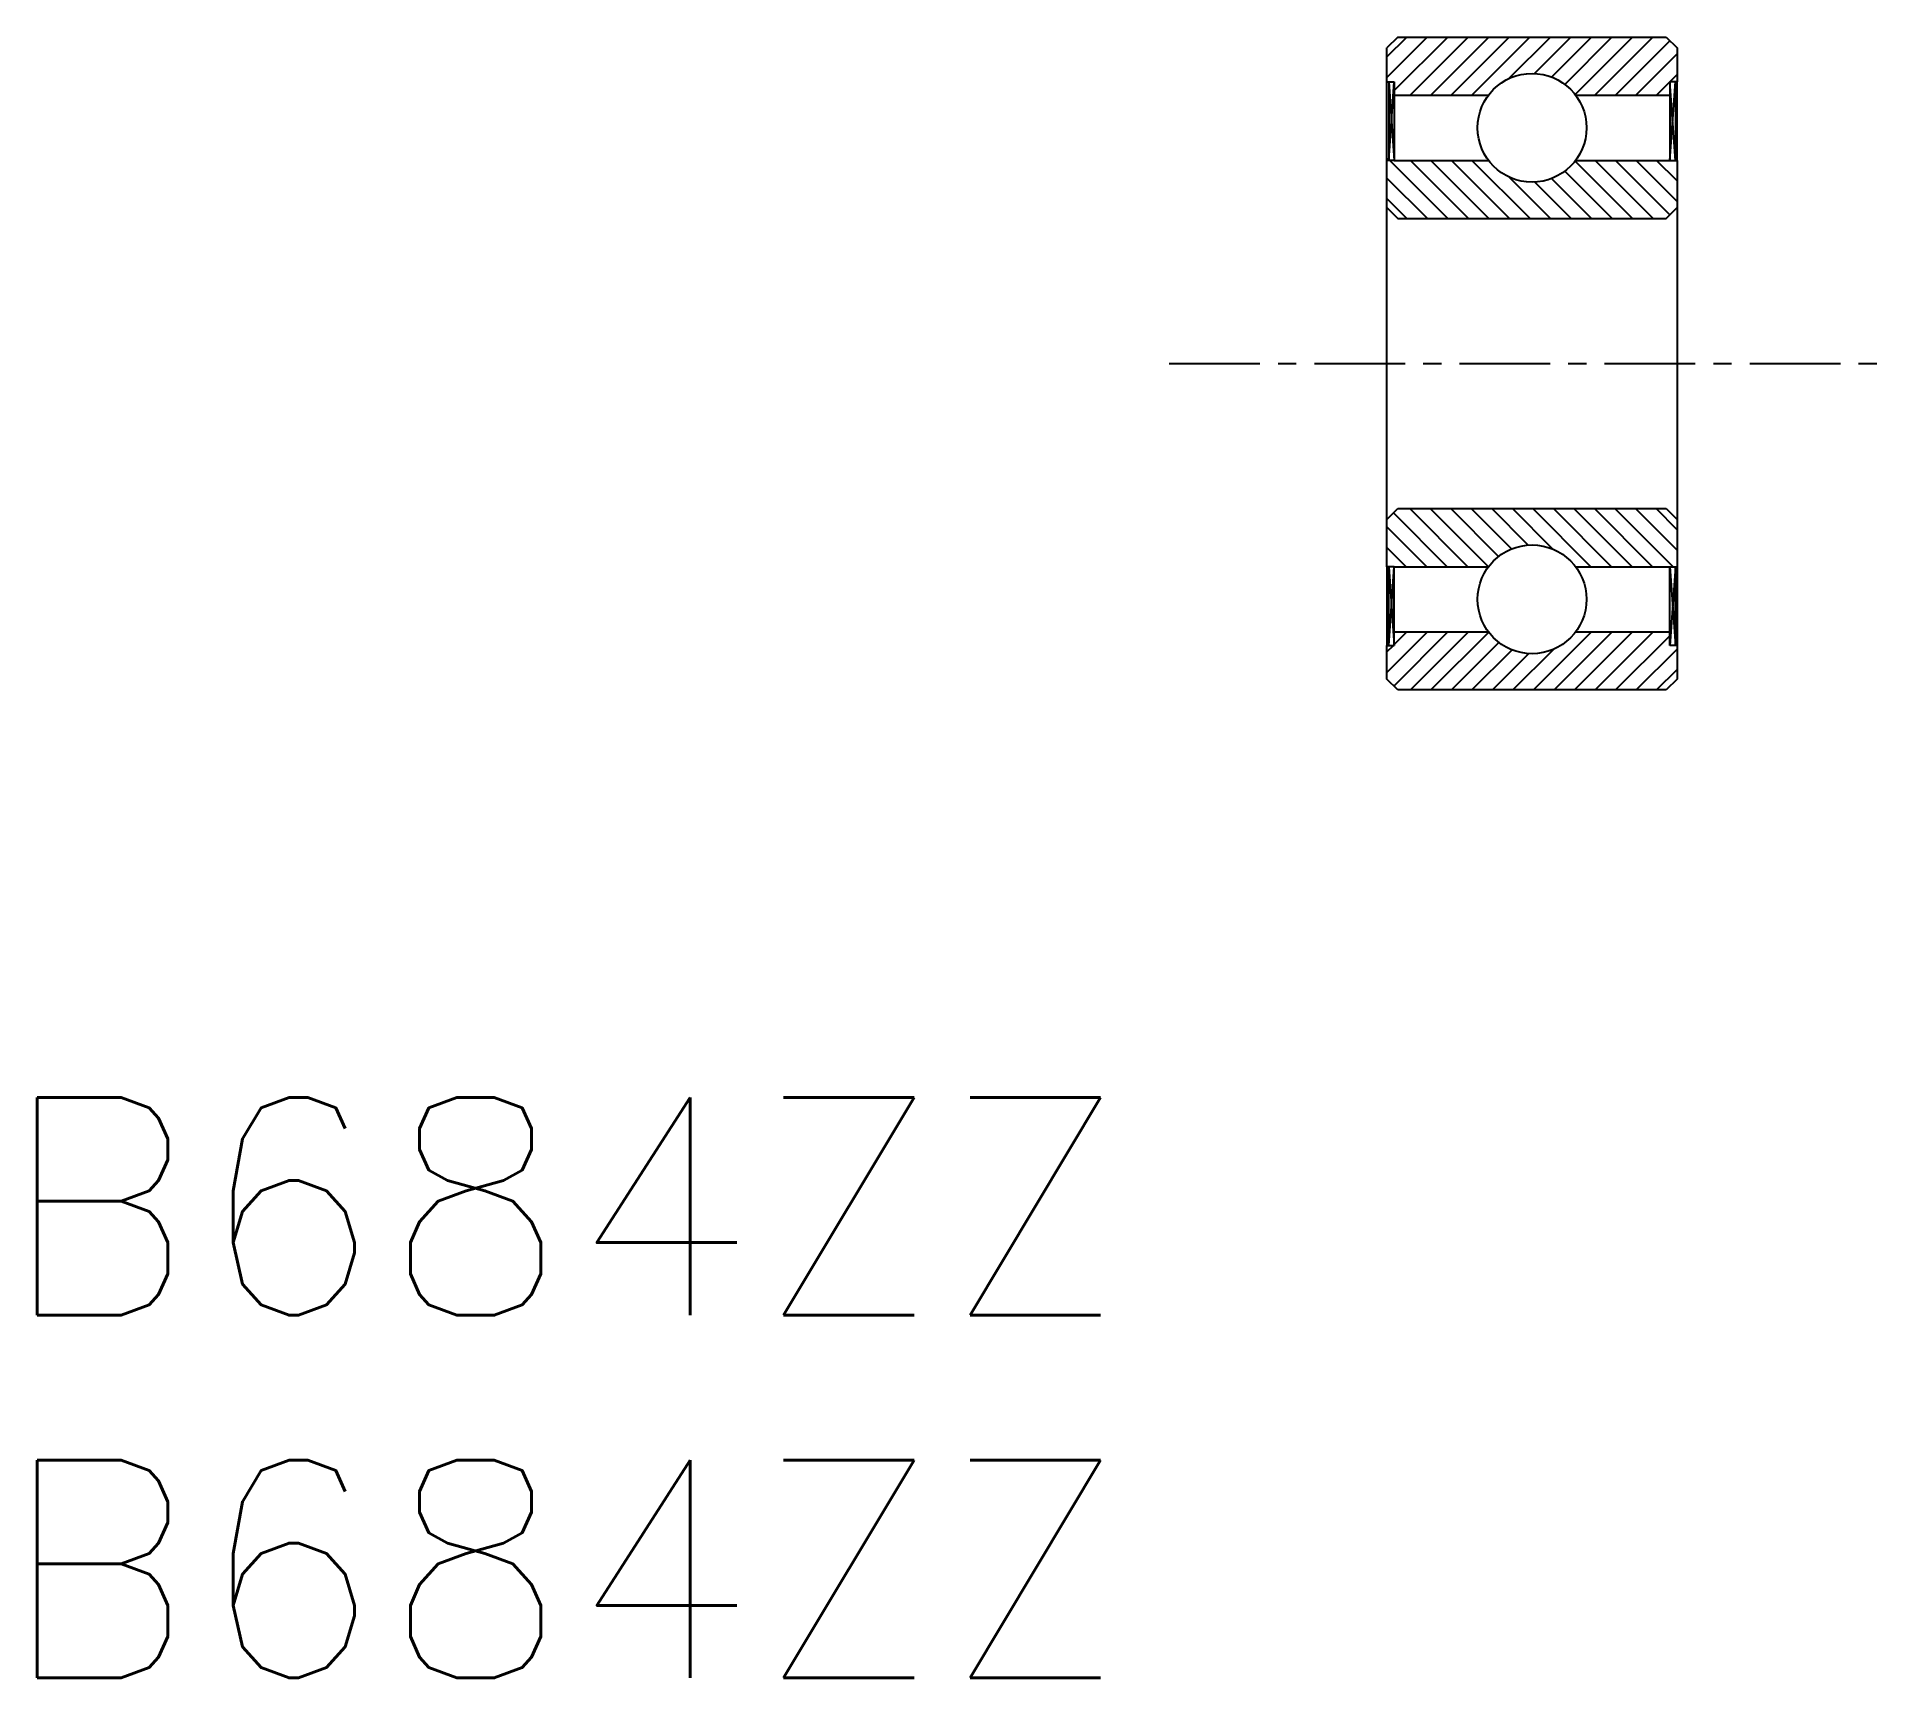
# Model space of a CAD drawing. Extents: x 45.3 to 70.9, y 37.3 to 59.9.
import ezdxf
from ezdxf.enums import TextEntityAlignment as Align

# ---------------------------------------------------------------- set-up
doc = ezdxf.new("R2010")
doc.units = 0
doc.linetypes.add('CENTER', pattern=[2, 1.25, -0.25, 0.25, -0.25])
doc.layers.get('0').update_dxf_attribs({"linetype": 'CONTINUOUS'})
doc.layers.add('CENTER', color=1, linetype='CENTER')
doc.styles.get("Standard").update_dxf_attribs({"font": 'txt.shx', "bigfont": 'extfont.shx'})

msp = doc.modelspace()

# ---------------------------------------------------------------- linework, layer by layer
at = {"color": 7, "linetype": 'CONTINUOUS'}
for p, q in [((63.899, 59.641), (64.171, 59.913)), ((63.899, 59.358), (64.454, 59.913)), ((64.049, 59.913), (63.899, 59.763)), ((63.999, 59.175), (64.737, 59.913)), ((64.049, 59.913), (67.749, 59.913)), ((64.22, 59.113), (65.02, 59.913)), ((64.503, 59.113), (65.303, 59.913)), ((64.785, 59.113), (65.585, 59.913)), ((65.068, 59.113), (65.868, 59.913)), ((65.58, 59.341), (66.151, 59.913)), ((65.933, 59.412), (66.434, 59.913)), ((66.167, 59.363), (66.717, 59.913)), ((66.349, 59.262), (67, 59.913)), ((66.492, 59.122), (67.283, 59.913)), ((66.765, 59.113), (67.565, 59.913)), ((67.749, 59.913), (67.899, 59.763)), ((63.899, 59.298), (63.899, 59.763)), ((67.048, 59.113), (67.799, 59.863)), ((67.331, 59.113), (67.899, 59.681)), ((67.899, 59.763), (67.899, 59.298)), ((63.899, 58.213), (63.899, 59.298)), ((63.899, 59.298), (63.999, 59.298)), ((63.924, 58.213), (63.999, 59.298)), ((63.924, 59.298), (63.999, 58.213)), ((63.924, 59.298), (63.924, 58.213)), ((63.999, 59.298), (63.999, 58.213)), ((67.614, 59.113), (67.899, 59.398)), ((67.799, 58.213), (67.874, 59.298)), ((67.799, 59.298), (67.799, 58.213)), ((67.874, 58.213), (67.799, 59.298)), ((67.899, 59.298), (67.799, 59.298)), ((67.874, 59.298), (67.874, 58.213)), ((67.899, 58.213), (67.899, 59.298)), ((63.999, 59.113), (65.299, 59.113)), ((66.499, 59.113), (67.799, 59.113)), ((63.899, 52.613), (63.899, 58.213)), ((63.999, 58.213), (63.899, 58.213)), ((64.739, 57.413), (63.939, 58.213)), ((63.999, 58.213), (65.299, 58.213)), ((65.022, 57.413), (64.222, 58.213)), ((65.305, 57.413), (64.505, 58.213)), ((65.588, 57.413), (64.788, 58.213)), ((65.871, 57.413), (65.071, 58.213)), ((67.285, 57.413), (66.493, 58.205)), ((66.499, 58.213), (67.799, 58.213)), ((67.568, 57.413), (66.768, 58.213)), ((67.8, 57.463), (67.051, 58.213)), ((67.899, 57.647), (67.333, 58.213)), ((67.899, 57.93), (67.616, 58.213)), ((67.799, 58.213), (67.899, 58.213)), ((67.899, 58.213), (67.899, 52.613)), ((64.457, 57.413), (63.899, 57.97)), ((66.154, 57.413), (65.584, 57.982)), ((66.436, 57.413), (65.936, 57.913)), ((66.719, 57.413), (66.169, 57.963)), ((67.002, 57.413), (66.351, 58.064)), ((64.174, 57.413), (63.899, 57.687)), ((63.899, 57.563), (64.049, 57.413)), ((64.049, 57.413), (67.749, 57.413)), ((67.749, 57.413), (67.899, 57.563)), ((63.899, 53.263), (64.049, 53.413)), ((64.731, 52.613), (63.99, 53.354)), ((64.049, 53.413), (67.749, 53.413)), ((65.014, 52.613), (64.214, 53.413)), ((65.297, 52.613), (64.497, 53.413)), ((65.438, 52.754), (64.78, 53.413)), ((65.617, 52.858), (65.062, 53.413)), ((65.847, 52.911), (65.345, 53.413)), ((66.184, 52.856), (65.628, 53.413)), ((66.711, 52.613), (65.911, 53.413)), ((66.994, 52.613), (66.194, 53.413)), ((67.277, 52.613), (66.477, 53.413)), ((67.559, 52.613), (66.759, 53.413)), ((67.842, 52.613), (67.042, 53.413)), ((67.899, 52.839), (67.325, 53.413)), ((67.899, 53.121), (67.608, 53.413)), ((67.749, 53.413), (67.899, 53.263)), ((64.448, 52.613), (63.899, 53.162)), ((64.165, 52.613), (63.899, 52.879)), ((63.999, 52.613), (63.899, 52.613)), ((63.899, 52.613), (63.899, 51.528)), ((63.924, 52.613), (63.999, 51.528)), ((63.924, 51.528), (63.999, 52.613)), ((63.924, 51.528), (63.924, 52.613)), ((63.999, 52.613), (65.299, 52.613)), ((63.999, 51.528), (63.999, 52.613)), ((66.499, 52.613), (67.799, 52.613)), ((67.799, 52.613), (67.899, 52.613)), ((67.799, 51.528), (67.799, 52.613)), ((67.874, 52.613), (67.799, 51.528)), ((67.799, 52.613), (67.874, 51.528)), ((67.874, 51.528), (67.874, 52.613)), ((67.899, 52.613), (67.899, 51.528)), ((63.899, 51.155), (64.457, 51.713)), ((63.899, 51.438), (63.989, 51.528)), ((63.899, 51.063), (63.899, 51.528)), ((63.899, 51.528), (63.999, 51.528)), ((63.994, 50.967), (64.739, 51.713)), ((63.999, 51.538), (64.174, 51.713)), ((63.999, 51.713), (65.299, 51.713)), ((64.222, 50.913), (65.022, 51.713)), ((64.505, 50.913), (65.302, 51.709)), ((64.788, 50.913), (65.443, 51.567)), ((65.071, 50.913), (65.623, 51.465)), ((65.636, 50.913), (66.199, 51.475)), ((65.919, 50.913), (66.719, 51.713)), ((66.202, 50.913), (67.002, 51.713)), ((66.485, 50.913), (67.285, 51.713)), ((66.499, 51.713), (67.799, 51.713)), ((66.768, 50.913), (67.568, 51.713)), ((67.051, 50.913), (67.799, 51.661)), ((67.333, 50.913), (67.899, 51.478)), ((67.899, 51.528), (67.799, 51.528)), ((67.899, 51.528), (67.899, 51.063)), ((65.354, 50.913), (65.855, 51.414)), ((64.049, 50.913), (63.899, 51.063)), ((67.616, 50.913), (67.899, 51.195)), ((67.899, 51.063), (67.749, 50.913)), ((67.749, 50.913), (64.049, 50.913))]:
    msp.add_line(p, q, dxfattribs=at)
for centre in [(65.899, 58.663), (65.899, 52.163)]:
    msp.add_circle(centre, 0.75, dxfattribs=at)
at = {"layer": 'CENTER', "color": 1, "linetype": 'CENTER'}
msp.add_line((60.899, 55.413), (70.899, 55.413), dxfattribs=at)

# ---------------------------------------------------------------- texts
at = {"color": 7, "linetype": 'CONTINUOUS'}
for p in [(44.782, 43.795), (44.782, 38.795)]:
    msp.add_text('B684ZZ', height=3, dxfattribs=at).set_placement(p, align=Align.MIDDLE_LEFT)

doc.saveas('drawing.dxf')
